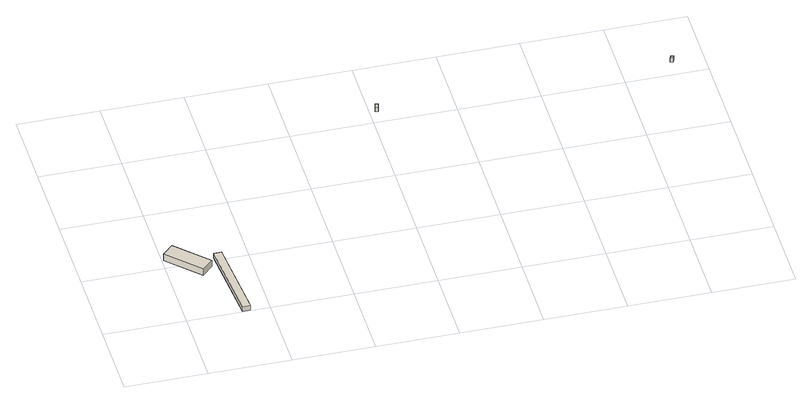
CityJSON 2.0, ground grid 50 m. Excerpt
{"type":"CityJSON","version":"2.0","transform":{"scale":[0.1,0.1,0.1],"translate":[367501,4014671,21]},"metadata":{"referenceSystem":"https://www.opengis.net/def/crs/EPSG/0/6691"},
"CityObjects":{
"building1":{"type":"Building","attributes":{"枝番":1,"利根川水系渡良瀬川洪水浸水想定区域（計画規模）.規模":"L1","利根川水系渡良瀬川洪水浸水想定区域（計画規模）.浸水ランク":"1","利根川水系渡良瀬川洪水浸水想定区域（計画規模）.浸水深":0.43,"利根川水系渡良瀬川洪水浸水想定区域（想定最大規模）.規模":"L2","利根川水系渡良瀬川洪水浸水想定区域（想定最大規模）.浸水ランク":"2","利根川水系渡良瀬川洪水浸水想定区域（想定最大規模）.浸水深":2.5,"利根川水系渡良瀬川洪水浸水想定区域（想定最大規模）.継続時間":12.1,"利根川水系矢場川洪水浸水想定区域（計画規模）.規模":"L1","利根川水系矢場川洪水浸水想定区域（計画規模）.浸水ランク":"1","利根川水系矢場川洪水浸水想定区域（計画規模）.浸水深":0.09,"利根川水系矢場川洪水浸水想定区域（想定最大規模）.規模":"L2","利根川水系矢場川洪水浸水想定区域（想定最大規模）.浸水ランク":"1","利根川水系矢場川洪水浸水想定区域（想定最大規模）.浸水深":0.32,"利根川水系多々良川洪水浸水想定区域（計画規模）.規模":"L1","利根川水系多々良川洪水浸水想定区域（計画規模）.浸水ランク":"1","利根川水系多々良川洪水浸水想定区域（計画規模）.浸水深":0.24,"利根川水系多々良川洪水浸水想定区域（想定最大規模）.規模":"L2","利根川水系多々良川洪水浸水想定区域（想定最大規模）.浸水ランク":"1","利根川水系多々良川洪水浸水想定区域（想定最大規模）.浸水深":0.39,"利根川水系利根川洪水浸水想定区域（想定最大規模）.規模":"L2","利根川水系利根川洪水浸水想定区域（想定最大規模）.浸水ランク":"1","利根川水系利根川洪水浸水想定区域（想定最大規模）.浸水深":0.227,"measuredHeight":14.5,"BuildingDetails.prefecture":"10","BuildingDetails.city":"10207"},"geometry":[{"type":"Solid","lod":"1","boundaries":[[[[0,1,2,3]],[[2,4,5,3]],[[1,6,4,2]],[[0,7,6,1]],[[3,5,7,0]],[[4,6,7,5]]]]}]},
"building2":{"type":"Building","attributes":{"枝番":1,"利根川水系渡良瀬川洪水浸水想定区域（計画規模）.規模":"L1","利根川水系渡良瀬川洪水浸水想定区域（計画規模）.浸水ランク":"1","利根川水系渡良瀬川洪水浸水想定区域（計画規模）.浸水深":0.12,"利根川水系渡良瀬川洪水浸水想定区域（想定最大規模）.規模":"L2","利根川水系渡良瀬川洪水浸水想定区域（想定最大規模）.浸水ランク":"2","利根川水系渡良瀬川洪水浸水想定区域（想定最大規模）.浸水深":2.19,"利根川水系渡良瀬川洪水浸水想定区域（想定最大規模）.継続時間":12.1,"利根川水系矢場川洪水浸水想定区域（計画規模）.規模":"L1","利根川水系矢場川洪水浸水想定区域（計画規模）.浸水ランク":"1","利根川水系矢場川洪水浸水想定区域（計画規模）.浸水深":0.19,"利根川水系矢場川洪水浸水想定区域（想定最大規模）.規模":"L2","利根川水系矢場川洪水浸水想定区域（想定最大規模）.浸水ランク":"1","利根川水系矢場川洪水浸水想定区域（想定最大規模）.浸水深":0.02,"利根川水系多々良川洪水浸水想定区域（計画規模）.規模":"L1","利根川水系多々良川洪水浸水想定区域（計画規模）.浸水ランク":"1","利根川水系多々良川洪水浸水想定区域（計画規模）.浸水深":0.03,"利根川水系多々良川洪水浸水想定区域（想定最大規模）.規模":"L2","利根川水系多々良川洪水浸水想定区域（想定最大規模）.浸水ランク":"1","利根川水系多々良川洪水浸水想定区域（想定最大規模）.浸水深":0.08,"利根川水系利根川洪水浸水想定区域（想定最大規模）.規模":"L2","利根川水系利根川洪水浸水想定区域（想定最大規模）.浸水ランク":"1","利根川水系利根川洪水浸水想定区域（想定最大規模）.浸水深":0.022,"measuredHeight":4.7,"BuildingDetails.prefecture":"10","BuildingDetails.city":"10207"},"geometry":[{"type":"Solid","lod":"1","boundaries":[[[[8,9,10,11]],[[10,12,13,11]],[[9,14,12,10]],[[8,15,14,9]],[[11,13,15,8]],[[12,14,15,13]]]]}]},
"building3":{"type":"Building","attributes":{"枝番":1,"利根川水系渡良瀬川洪水浸水想定区域（計画規模）.規模":"L1","利根川水系渡良瀬川洪水浸水想定区域（想定最大規模）.規模":"L2","利根川水系渡良瀬川洪水浸水想定区域（想定最大規模）.浸水ランク":"2","利根川水系渡良瀬川洪水浸水想定区域（想定最大規模）.浸水深":2.08,"利根川水系渡良瀬川洪水浸水想定区域（想定最大規模）.継続時間":11.2,"利根川水系矢場川洪水浸水想定区域（想定最大規模）.規模":"L2","利根川水系多々良川洪水浸水想定区域（計画規模）.規模":"L1","利根川水系多々良川洪水浸水想定区域（想定最大規模）.規模":"L2","BuildingDetails.prefecture":"10","BuildingDetails.city":"10207"},"geometry":[{"type":"Solid","lod":"1","boundaries":[[[[16,17,18,19]],[[18,20,21,19]],[[17,22,20,18]],[[16,23,22,17]],[[19,21,23,16]],[[20,22,23,21]]]]}]},
"building4":{"type":"Building","attributes":{"枝番":1,"利根川水系渡良瀬川洪水浸水想定区域（計画規模）.規模":"L1","利根川水系渡良瀬川洪水浸水想定区域（計画規模）.浸水ランク":"1","利根川水系渡良瀬川洪水浸水想定区域（計画規模）.浸水深":0.4,"利根川水系渡良瀬川洪水浸水想定区域（想定最大規模）.規模":"L2","利根川水系渡良瀬川洪水浸水想定区域（想定最大規模）.浸水ランク":"2","利根川水系渡良瀬川洪水浸水想定区域（想定最大規模）.浸水深":1.57,"利根川水系渡良瀬川洪水浸水想定区域（想定最大規模）.継続時間":8.6,"利根川水系矢場川洪水浸水想定区域（想定最大規模）.規模":"L2","利根川水系矢場川洪水浸水想定区域（想定最大規模）.浸水ランク":"1","利根川水系矢場川洪水浸水想定区域（想定最大規模）.浸水深":0.28,"利根川水系多々良川洪水浸水想定区域（計画規模）.規模":"L1","利根川水系多々良川洪水浸水想定区域（計画規模）.浸水ランク":"1","利根川水系多々良川洪水浸水想定区域（計画規模）.浸水深":0.16,"利根川水系多々良川洪水浸水想定区域（想定最大規模）.規模":"L2","利根川水系多々良川洪水浸水想定区域（想定最大規模）.浸水ランク":"1","利根川水系多々良川洪水浸水想定区域（想定最大規模）.浸水深":0.34,"利根川水系利根川洪水浸水想定区域（想定最大規模）.規模":"L2","利根川水系利根川洪水浸水想定区域（想定最大規模）.浸水ランク":"1","利根川水系利根川洪水浸水想定区域（想定最大規模）.浸水深":0.172,"usage":"451","BuildingDetails.prefecture":"10","BuildingDetails.city":"10207","BuildingDetails.surveyYear":2016},"geometry":[{"type":"Solid","lod":"1","boundaries":[[[[24,25,26,27]],[[26,28,29,27]],[[25,30,28,26]],[[24,31,30,25]],[[27,29,31,24]],[[28,30,31,29]]]]}]}
},
"vertices":[
[8,573,3],[76,639,3],[266,448,3],[199,381,3],[266,448,49],[199,381,49],[76,639,49],[8,573,49],
[295,525,1],[343,529,1],[382,9,1],[333,5,1],[382,9,34],[333,5,34],[343,529,34],[295,525,34],
[1529,1591,7],[1538,1623,7],[1558,1617,7],[1549,1586,7],[1558,1617,37],[1549,1586,37],[1538,1623,37],[1529,1591,37],
[3293,1610,8],[3300,1627,8],[3318,1620,8],[3312,1603,8],[3318,1620,38],[3312,1603,38],[3300,1627,38],[3293,1610,38]
]}
